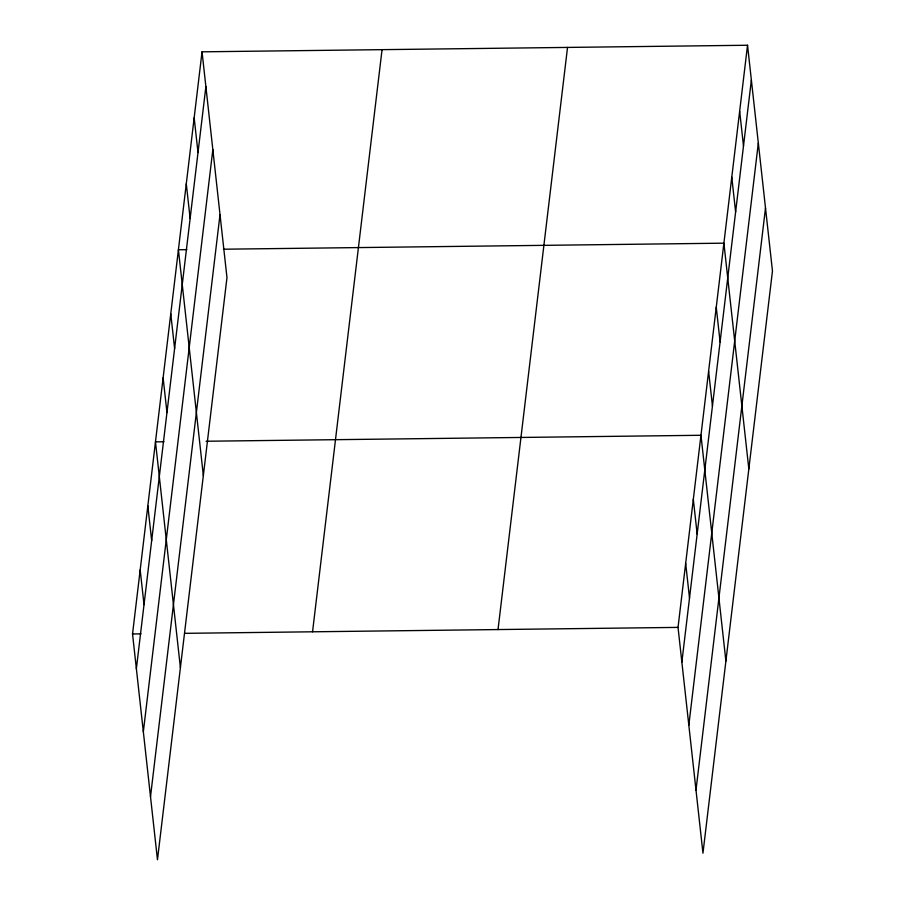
<?xml version="1.0" encoding="UTF-8"?>
<svg xmlns="http://www.w3.org/2000/svg" width="905" height="905" viewBox="0 0 905 905"><rect width="100%" height="100%" fill="white"/><g stroke="black" fill="none" stroke-linecap="round" stroke-linejoin="round"><path stroke-width="1.36" d="M202.041 51.823L226.974 277.609L157.47 859.75L132.537 633.964L202.041 51.823L747.53 45.25L772.463 271.036L702.959 853.177L678.026 627.391L747.53 45.25M136.372 668.716L205.888 86.575M143.341 731.76L212.845 149.619M150.501 796.705L220.017 214.564M312.553 631.792L382.057 49.651M498.022 629.563L567.526 47.422M681.861 662.143L751.376 80.002M688.829 725.188L758.333 143.047M695.99 790.133L765.506 207.992M186.849 249.644L178.409 249.746L203.342 475.532M223.411 249.214L723.898 243.174L748.831 468.96M163.918 441.753L155.479 441.855L180.4 667.641M206.102 441.244L700.968 435.282L725.889 661.069M132.537 633.964L140.976 633.862M184.575 633.342L678.026 627.391M739.657 111.225L743.491 145.977M731.783 177.199L735.618 211.962M716.251 307.214L720.097 341.966M708.615 371.254L712.45 406.006M693.321 499.322L697.155 534.074M685.673 563.351L689.508 598.115M194.168 117.797L198.003 152.56M186.294 183.772L190.129 218.535M170.762 313.786L174.608 348.538M163.126 377.826L166.961 412.578M147.832 505.895L151.667 540.647M140.185 569.924L144.019 604.687"/></g></svg>
